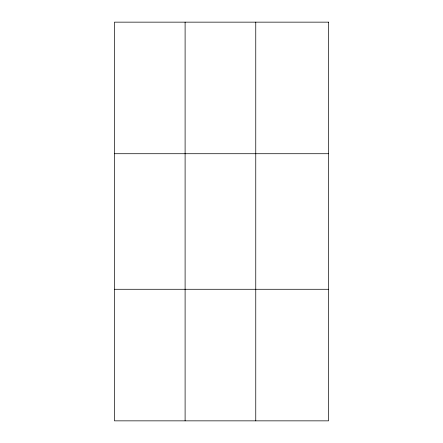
<?xml version="1.0" encoding="UTF-8"?>
<svg xmlns="http://www.w3.org/2000/svg" width="443" height="443" viewBox="0 0 443 443"><rect width="100%" height="100%" fill="white"/><g stroke="black" fill="none" stroke-linecap="round" stroke-linejoin="round"><path stroke-width="0.66" d="M185.102 22.15L185.102 420.85M255.761 22.15L255.761 420.85M114.444 153.721L328.556 153.721M114.444 289.279L328.556 289.279M328.556 22.15L328.556 420.85L114.444 420.85L114.444 22.15L328.556 22.15"/></g></svg>
